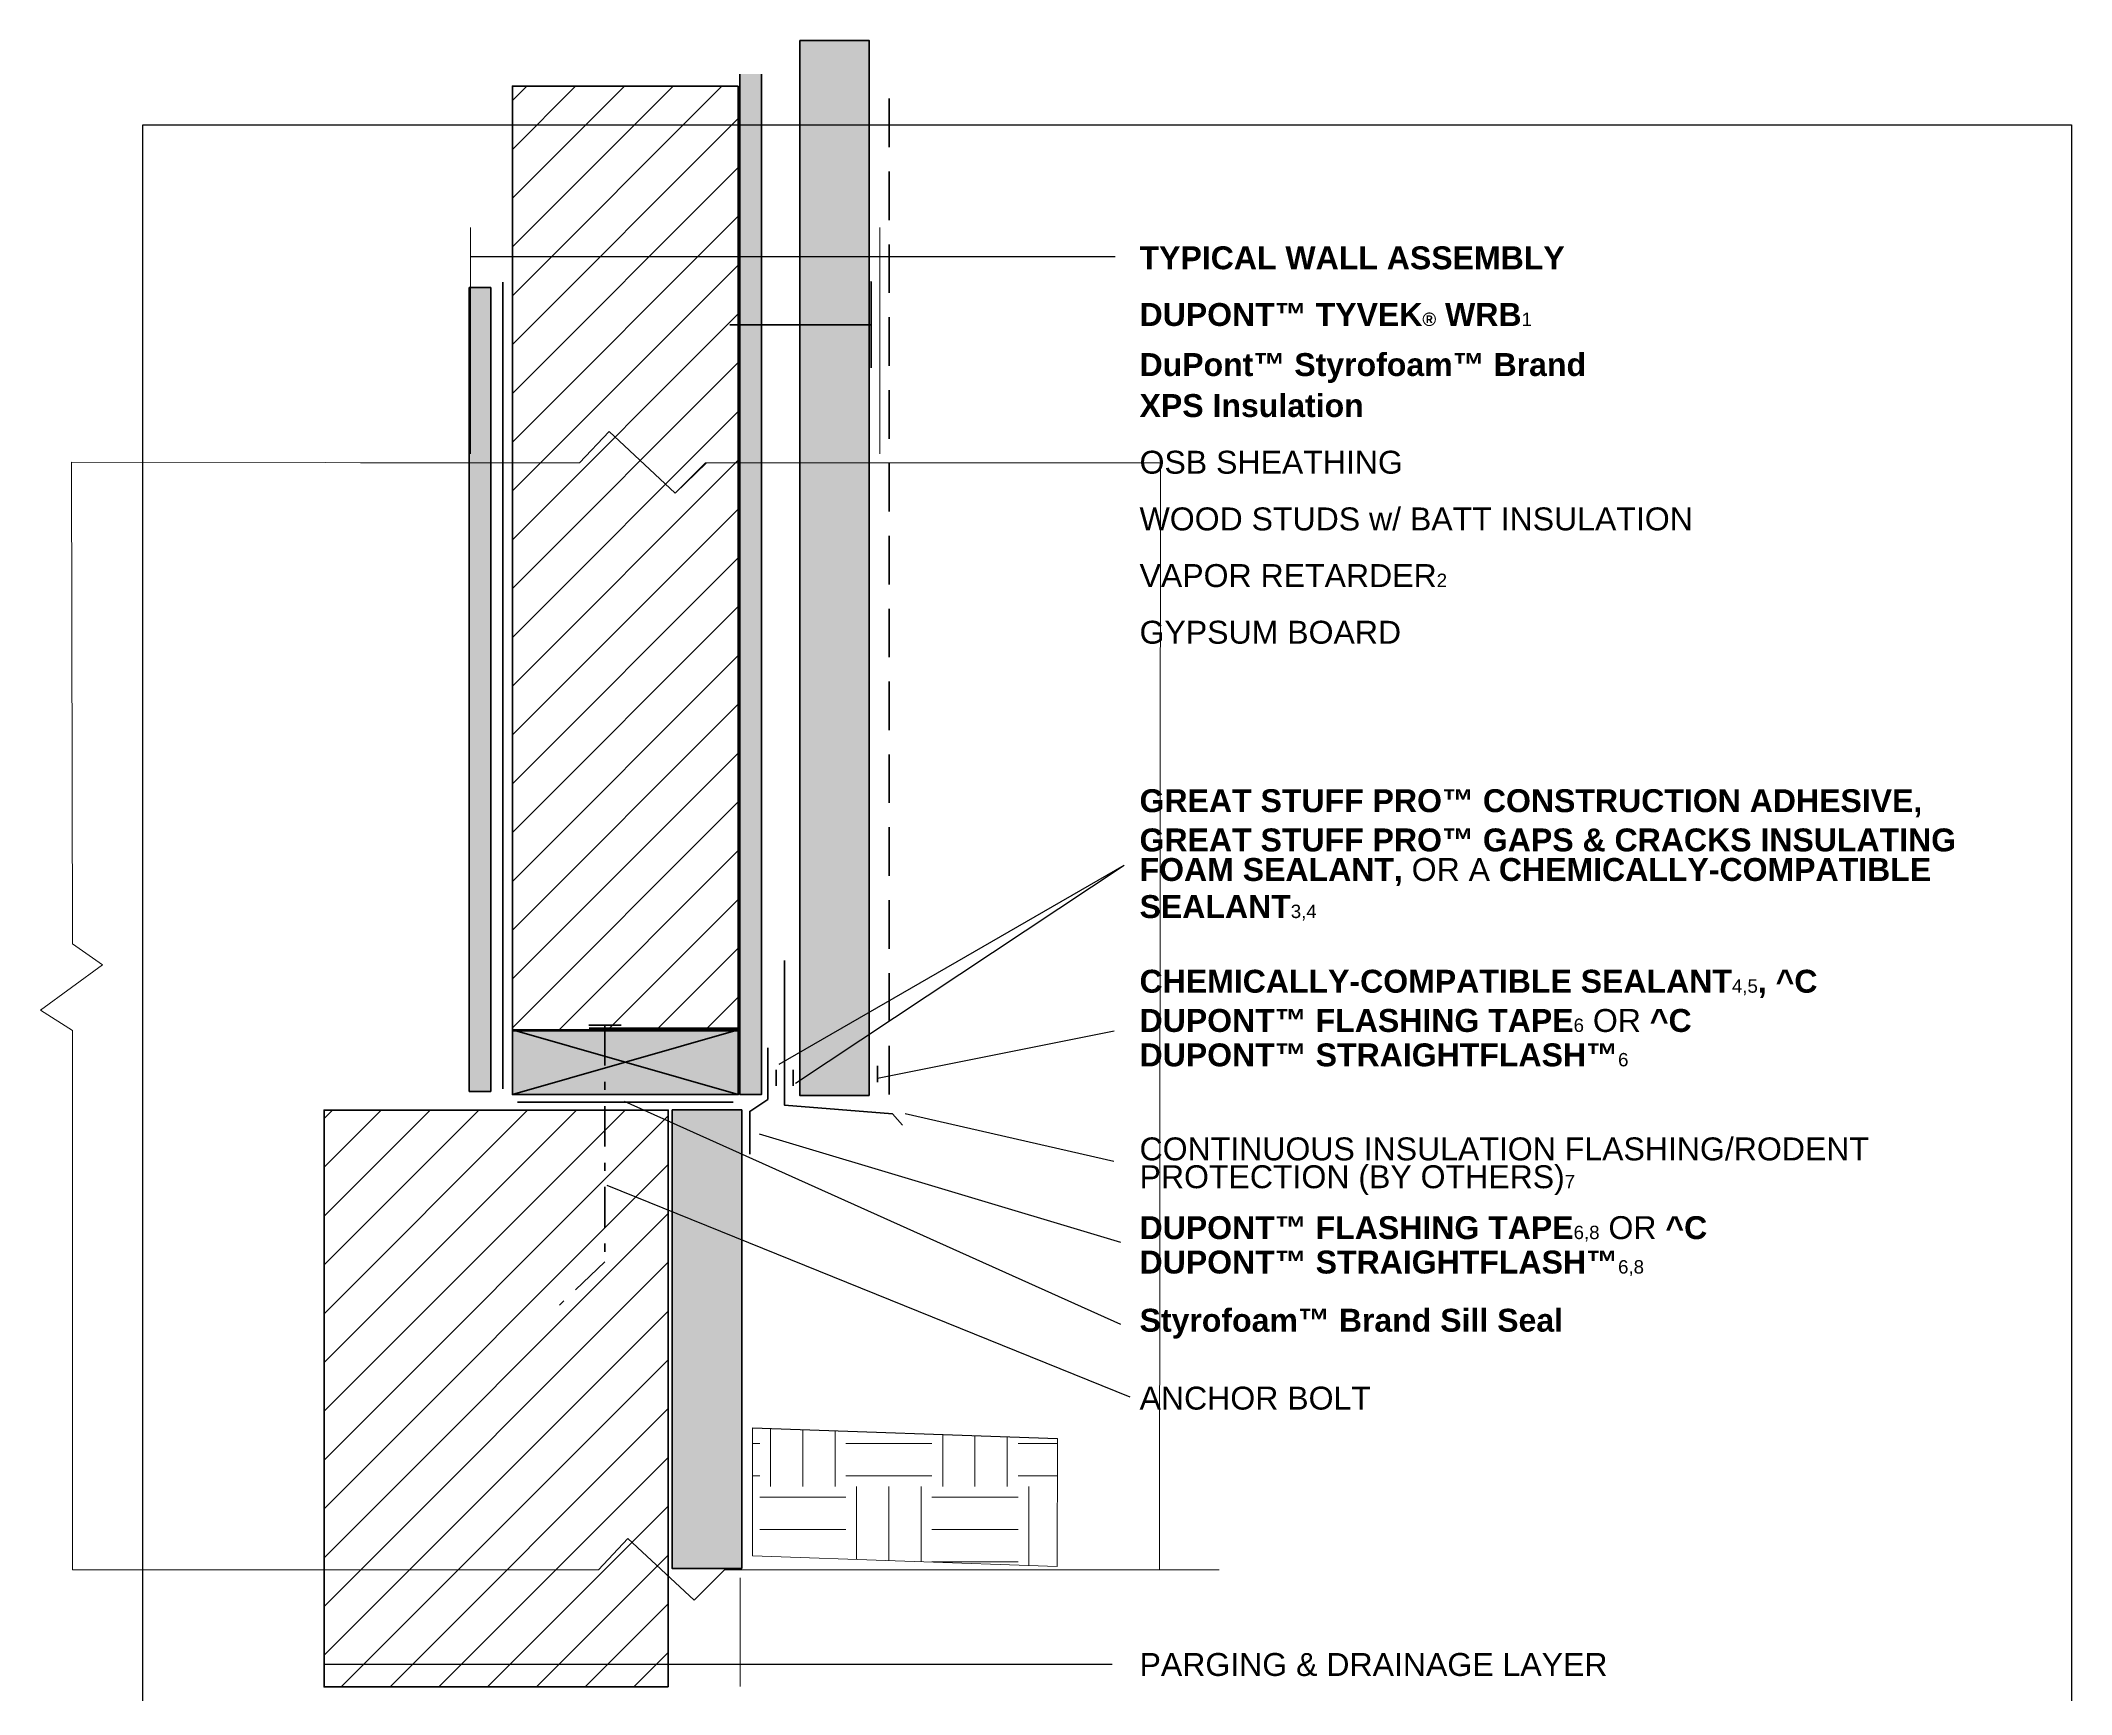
# Model space of a CAD drawing. Extents: x -3 to 604, y -763 to -5.
# Drawn here: x -3 to 585, y -484 to -5 of the extents above; entities that cross this region are included whole.
import ezdxf

# ---------------------------------------------------------------- set-up
doc = ezdxf.new("R2010")
doc.units = 0
doc.header["$MEASUREMENT"] = 0
doc.linetypes.add('AI-Linetype-0', pattern=[23.462049, 11.731025, -4.69241, 2.346205, -4.69241])
doc.linetypes.add('AI-Linetype-1', pattern=[21.115844, 14.077229, -7.038615])
for name, color, linetype, lineweight in [('background', 7, 'Continuous', 0), ('diagram', 7, 'Continuous', 0), ('lines and arrows', 7, 'Continuous', 0), ('text', 7, 'Continuous', 0)]:
    doc.layers.add(name, color=color, linetype=linetype, lineweight=lineweight)
pattern_1 = [(45, (0, 0), (-7.07107, 7.07107), [])]

# ---------------------------------------------------------------- blocks, each defined once
blk = doc.blocks.new('Block_9')
at = {"layer": 'diagram'}
blk.add_lwpolyline([(291.52, -409.75), (203.1, -406.65), (203.1, -443.74), (291.48, -446.83)], close=True, dxfattribs=at)
at = {"layer": 'diagram', "color": 18, "lineweight": 20, "true_color": 0x000000}
for points in [[(203.1, -411.2), (203.1, -411.2), (205.27, -411.2), (205.27, -411.2)], [(208.39, -423.67), (208.39, -423.67), (208.39, -406.85), (208.39, -406.85)], [(217.74, -423.67), (217.74, -423.67), (217.74, -407.17), (217.74, -407.17)], [(227.1, -423.67), (227.1, -423.67), (227.1, -407.49), (227.1, -407.49)], [(230.21, -411.2), (230.21, -411.2), (255.16, -411.2), (255.16, -411.2)], [(258.28, -423.67), (258.28, -423.67), (258.28, -408.58), (258.28, -408.58)], [(267.63, -423.67), (267.63, -423.67), (267.63, -408.91), (267.63, -408.91)], [(276.99, -423.67), (276.99, -423.67), (276.99, -409.24), (276.99, -409.24)], [(280.11, -411.2), (280.11, -411.2), (291.52, -411.2), (291.52, -411.2)], [(203.1, -420.55), (203.1, -420.55), (205.27, -420.55), (205.27, -420.55)], [(230.21, -420.55), (230.21, -420.55), (255.16, -420.55), (255.16, -420.55)], [(233.33, -444.8), (233.33, -444.8), (233.33, -423.67), (233.33, -423.67)], [(242.69, -445.12), (242.69, -445.12), (242.69, -423.67), (242.69, -423.67)], [(252.04, -445.45), (252.04, -445.45), (252.04, -423.67), (252.04, -423.67)], [(280.11, -420.55), (280.11, -420.55), (291.51, -420.55), (291.51, -420.55)], [(283.23, -446.53), (283.23, -446.53), (283.23, -423.67), (283.23, -423.67)], [(205.27, -426.79), (205.27, -426.79), (230.21, -426.79), (230.21, -426.79)], [(255.16, -426.79), (255.16, -426.79), (280.11, -426.79), (280.11, -426.79)], [(205.27, -436.14), (205.27, -436.14), (230.21, -436.14), (230.21, -436.14)], [(255.16, -436.14), (255.16, -436.14), (280.11, -436.14), (280.11, -436.14)], [(255.16, -445.5), (255.16, -445.5), (280.11, -445.5), (280.11, -445.5)]]:
    blk.add_open_spline(points, degree=3, dxfattribs=at)
blk = doc.blocks.new('Block_8')
at = {"layer": 'diagram', "true_color": 0xb9babe, "transparency": 33554687}
h = blk.add_hatch(color=9, dxfattribs=at)
h.dxf.hatch_style = 2
h.paths.add_polyline_path([(237, -310.36), (216.88, -310.36), (216.88, -4.66), (237, -4.66)])
at = {"layer": 'diagram', "true_color": 0xc2b59b, "transparency": 33554687}
h = blk.add_hatch(color=253, dxfattribs=at)
h.dxf.hatch_style = 2
h.paths.add_polyline_path([(205.74, -14.33), (205.74, -310.07), (199.5, -310.07), (199.5, -14.33)])
at = {"layer": 'diagram', "true_color": 0x000000, "transparency": 33554687}
h = blk.add_hatch(dxfattribs=at)
h.set_pattern_fill('_U', color=18, scale=10, angle=44.99999, style=2, pattern_type=0)
h.set_pattern_definition(pattern_1)
h.paths.add_polyline_path([(199.02, -17.85), (199.02, -291.62), (133.54, -291.62), (133.54, -17.85)])
at = {"layer": 'diagram', "true_color": 0xf1f2f2, "transparency": 33554687}
h = blk.add_hatch(color=7, dxfattribs=at)
h.dxf.hatch_style = 2
h.paths.add_polyline_path([(127.3, -309.18), (121.06, -309.18), (121.06, -76.22), (127.3, -76.22)])
at = {"layer": 'diagram', "true_color": 0xc2b59b, "transparency": 33554687}
h = blk.add_hatch(color=253, dxfattribs=at)
h.dxf.hatch_style = 2
h.paths.add_polyline_path([(199.02, -310.07), (133.54, -310.07), (133.54, -291.36), (199.02, -291.36)])
at = {"layer": 'diagram', "true_color": 0x000000, "transparency": 33554687}
h = blk.add_hatch(dxfattribs=at)
h.set_pattern_fill('_U', color=18, scale=10, angle=44.99999, style=2, pattern_type=0)
h.set_pattern_definition(pattern_1)
h.paths.add_polyline_path([(178.73, -481.74), (78.95, -481.74), (78.95, -314.58), (178.73, -314.58)])
at = {"layer": 'diagram', "true_color": 0xb9babe, "transparency": 33554687}
h = blk.add_hatch(color=9, dxfattribs=at)
h.dxf.hatch_style = 2
h.paths.add_polyline_path([(200.02, -447.44), (179.91, -447.44), (179.91, -314.52), (200.02, -314.52)])
at = {"layer": 'diagram', "color": 165, "linetype": 'AI-Linetype-1', "lineweight": 120, "true_color": 0x3e5aa8}
blk.add_line((242.77, -21.47), (242.77, -310.98), dxfattribs=at)
at = {"layer": 'diagram', "color": 113, "lineweight": 80, "true_color": 0x82ca9c}
blk.add_line((130.79, -308.42), (130.79, -74.69), dxfattribs=at)
at = {"layer": 'diagram', "color": 18, "lineweight": 40, "true_color": 0x000000}
for p, q in [((133.54, -291.36), (199.02, -310.07)), ((199.02, -291.36), (133.54, -310.07)), ((155.84, -290.83), (199.5, -290.83)), ((178.73, -337.57), (178.73, -470.11))]:
    blk.add_line(p, q, dxfattribs=at)
at = {"layer": 'diagram', "color": 43, "lineweight": 80, "true_color": 0xfbb042}
for p, q in [((210, -307.57), (210, -302.87)), ((214.92, -307.57), (214.92, -302.87))]:
    blk.add_line(p, q, dxfattribs=at)
at = {"layer": 'diagram', "color": 20, "lineweight": 80, "true_color": 0xf15a22}
blk.add_line((239.39, -306.46), (239.39, -301.76), dxfattribs=at)
at = {"layer": 'diagram', "color": 153, "lineweight": 80, "true_color": 0x7598c3}
blk.add_line((197.5, -312.32), (135.05, -312.32), dxfattribs=at)
at = {"layer": 'diagram', "color": 18, "lineweight": 30, "true_color": 0x000000}
blk.add_line((203.14, -406.66), (291.52, -409.74), dxfattribs=at)
at = {"layer": 'diagram', "color": 250, "lineweight": 40, "true_color": 0x231f20}
for points in [[(237, -310.36), (216.88, -310.36), (216.88, -4.66), (237, -4.66)], [(199.02, -17.85), (199.02, -291.62), (133.54, -291.62), (133.54, -17.85)], [(199.02, -310.07), (133.54, -310.07), (133.54, -291.36), (199.02, -291.36)], [(178.73, -481.74), (78.95, -481.74), (78.95, -314.58), (178.73, -314.58)], [(200.02, -447.44), (179.91, -447.44), (179.91, -314.52), (200.02, -314.52)]]:
    blk.add_lwpolyline(points, close=True, dxfattribs=at)
blk.add_lwpolyline([(205.74, -14.33), (205.74, -310.07), (199.5, -310.07), (199.5, -14.33)], dxfattribs=at)
at = {"layer": 'diagram', "color": 18, "lineweight": 40, "true_color": 0x000000}
blk.add_lwpolyline([(127.3, -309.18), (121.06, -309.18), (121.06, -76.22), (127.3, -76.22)], close=True, dxfattribs=at)
at = {"layer": 'diagram', "color": 250, "lineweight": 80, "true_color": 0x231f20}
blk.add_lwpolyline([(196.6, -87.02), (237.54, -87.02), (237.54, -74.55), (237.54, -99.5)], dxfattribs=at)
at = {"layer": 'diagram', "color": 252, "lineweight": 80, "true_color": 0x96989a}
blk.add_lwpolyline([(212.43, -271.22), (212.43, -313.17), (243.73, -315.69), (246.58, -318.96)], dxfattribs=at)
at = {"layer": 'diagram', "color": 18, "lineweight": 40, "true_color": 0x000000}
blk.add_lwpolyline([(133.54, -291.36), (133.54, -310.07), (199.02, -310.07), (199.02, -291.36)], dxfattribs=at)
at = {"layer": 'diagram', "color": 250, "linetype": 'AI-Linetype-0', "lineweight": 80, "true_color": 0x231f20}
blk.add_lwpolyline([(155.71, -289.94), (165.06, -289.94), (160.38, -289.94), (160.38, -358.54), (147.18, -371.13)], dxfattribs=at)
at = {"layer": 'diagram', "color": 217, "lineweight": 80, "true_color": 0x812990}
blk.add_lwpolyline([(207.57, -296.54), (207.57, -311.48), (202.34, -314.99), (202.34, -327.32)], dxfattribs=at)
at = {"layer": 'diagram'}
blk.add_blockref('Block_9', (0, 0), dxfattribs=at)
blk = doc.blocks.new('Block_7')
at = {"layer": 'diagram'}
blk.add_lwpolyline([(6.08, -447.78), (158.52, -447.78), (167.04, -438.7), (186.2, -456.63), (195.02, -447.78), (321.15, -447.78), (321.45, -126.99), (189.83, -126.99), (180.71, -135.81), (161.56, -117.89), (153.04, -126.99), (5.77, -126.85), (6.08, -266.36), (14.73, -272.45), (-3.19, -285.66), (6.08, -291.53)], close=True, dxfattribs=at)
blk.add_blockref('Block_8', (0, 0), dxfattribs=at)

msp = doc.modelspace()

# ---------------------------------------------------------------- linework, layer by layer
at = {"layer": 'background', "color": 250, "lineweight": 25, "true_color": 0x231f20}
msp.add_lwpolyline([(585.42, -762.78), (26.46, -762.78), (26.46, -29.1), (585.42, -29.1)], close=True, dxfattribs=at)
at = {"layer": 'lines and arrows', "color": 250, "lineweight": 20, "true_color": 0x231f20}
for p, q in [((121.39, -124.36), (121.39, -58.86)), ((240.09, -124.36), (240.09, -58.86)), ((78.95, -481.64), (78.95, -450.15)), ((199.54, -481.64), (199.54, -450.15))]:
    msp.add_line(p, q, dxfattribs=at)
at = {"layer": 'lines and arrows', "color": 250, "lineweight": 30, "true_color": 0x231f20}
for p, q in [((121.39, -67.18), (240.09, -67.18)), ((240.09, -67.18), (308.23, -67.18)), ((210.9, -301.31), (310.92, -243.62)), ((215.65, -306.8), (310.92, -243.62)), ((239.39, -305.38), (308, -291.62)), ((165.97, -312.02), (309.8, -376.63)), ((247.44, -315.53), (307.84, -329.4)), ((205.07, -321.44), (309.8, -352.82)), ((160.96, -336.31), (312.48, -397.67)), ((78.95, -475.17), (233.16, -475.17)), ((199.54, -475.17), (307.42, -475.17))]:
    msp.add_line(p, q, dxfattribs=at)
at = {"layer": 'lines and arrows', "color": 250, "lineweight": 20, "true_color": 0x231f20}
for points in [[(89.48, -126.99), (153.04, -126.99), (161.56, -117.89), (180.71, -135.81), (189.53, -126.99), (273.14, -126.99)], [(50.58, -447.81), (158.52, -447.81), (167.04, -438.7), (186.2, -456.63), (195.02, -447.81), (338.45, -447.81)]]:
    msp.add_lwpolyline(points, dxfattribs=at)
at = {"layer": 'lines and arrows', "color": 250, "lineweight": 30, "true_color": 0x231f20}
for points in [[(306.61, -249.88)], [(215.65, -307.45)], [(191.47, -312.88)], [(210.9, -318.56)], [(162.17, -337.47)], [(310.92, -337.87)], [(367.17, -352.13)], [(312.48, -393.26)]]:
    msp.add_lwpolyline(points, dxfattribs=at)
at = {"layer": 'lines and arrows', "color": 230, "lineweight": 30, "true_color": 0xec008c}
for points in [[(308.98, -249.88)], [(215.65, -280.77)]]:
    msp.add_lwpolyline(points, dxfattribs=at)

# ---------------------------------------------------------------- block references
at = {"layer": 'diagram'}
msp.add_blockref('Block_7', (0, 0), dxfattribs=at)

# ---------------------------------------------------------------- texts
at = {"layer": 'text', "char_height": 0.2, "attachment_point": 7}
for s, insert in [('\\C250;\\c2105123;\\FArial Bold|b1|i0|c1;\\H6.644453;\\W1.000000;TYPICAL WALL ASSEMBLY', (315.33, -71.01)), ('\\C165;\\c11033150;\\FArial Bold|b1|i0|c1;\\H6.644453;\\W1.000000;DUPONT™ TYVEK\\H3.873716;®\\H6.644453; WRB\\C250;\\c2105123;\\FArial|b0|i0|c1;\\H3.873716;1\\C165;\\c11033150;\\FArial Bold|b1|i0|c1;\\H6.644453; ', (315.33, -87.44)), ('\\C9;\\c12499641;\\FArial Bold|b1|i0|c1;\\H6.644453;\\W1.000000;DuPont™ Styrofoam™ Brand ', (315.33, -103.86)), ('\\C9;\\c12499641;\\FArial Bold|b1|i0|c1;\\H6.644453;\\W1.000000;XPS Insulation', (315.33, -113.83)), ('\\C250;\\c2105123;\\FArial|b0|i0|c1;\\H6.644453;\\W1.000000;OSB SHEATHING', (315.33, -130.25)), ('\\C250;\\c2105123;\\FArial|b0|i0|c1;\\H6.644453;\\W1.000000;WOOD STUDS w/ BATT INSULATION', (315.33, -146.68)), ('\\C250;\\c2105123;\\FArial|b0|i0|c1;\\H6.644453;\\W1.000000;VAPOR RETARDER\\H3.873716;2', (315.33, -163.1)), ('\\C250;\\c2105123;\\FArial|b0|i0|c1;\\H6.644453;\\W1.000000;GYPSUM BOARD', (315.33, -179.52)), ('\\C43;\\c4370683;\\FArial Bold|b1|i0|c1;\\H6.644453;\\W1.000000;GREAT STUFF PRO™ CONSTRUCTION ADHESIVE, ', (315.33, -229.74)), ('\\C43;\\c4370683;\\FArial Bold|b1|i0|c1;\\H6.644453;\\W1.000000;GREAT STUFF PRO™ GAPS & CRACKS INSULATING ', (315.33, -239.71)), ('\\C43;\\c4370683;\\FArial Bold|b1|i0|c1;\\H6.644453;\\W1.000000;FOAM SEALANT, \\C250;\\c2105123;\\FArial|b0|i0|c1;OR A \\C20;\\c2251505;\\FArial Bold|b1|i0|c1;CHEMICALLY-COMPATIBLE ', (315.33, -249.68)), ('\\C20;\\c2251505;\\FArial Bold|b1|i0|c1;\\H6.644453;\\W1.000000;SEALANT\\C250;\\c2105123;\\FArial|b0|i0|c1;\\H3.873716;3,4', (315.33, -259.65)), ('\\C20;\\c2251505;\\FArial Bold|b1|i0|c1;\\H6.644453;\\W1.000000;CHEMICALLY-COMPATIBLE SEALANT\\C250;\\c2105123;\\FArial|b0|i0|c1;\\H3.873716;4,5\\C20;\\c2251505;\\FArial Bold|b1|i0|c1;\\H6.644453;,\\C250;\\c2105123; ^C', (315.33, -282.06)), ('\\C217;\\c9447809;\\FArial Bold|b1|i0|c1;\\H6.644453;\\W1.000000;DUPONT™ FLASHING TAPE\\C250;\\c2105123;\\FArial|b0|i0|c1;\\H3.873716;6\\C240;\\c4339695;\\FArial Bold|b1|i0|c1;\\H6.644453; \\C250;\\c2105123;\\FArial|b0|i0|c1;OR\\C240;\\c4339695;\\FArial Bold|b1|i0|c1; ^C', (315.33, -292.03)), ('\\C17;\\c3155065;\\FArial Bold|b1|i0|c1;\\H6.644453;\\W1.000000;DUPONT™ STRAIGHTFLASH™\\C250;\\c2105123;\\FArial|b0|i0|c1;\\H3.873716;6', (315.33, -302)), ('\\C250;\\c2105123;\\FArial|b0|i0|c1;\\H6.644453;\\W1.000000;CONTINUOUS INSULATION\\FArial Bold|b1|i0|c1; \\FArial|b0|i0|c1;FLASHING/RODENT ', (315.33, -329.25)), ('\\C250;\\c2105123;\\FArial|b0|i0|c1;\\H6.644453;\\W1.000000;PROTECTION (BY OTHERS)\\H3.873716;7 ', (315.33, -339.22)), ('\\C217;\\c9447809;\\FArial Bold|b1|i0|c1;\\H6.644453;\\W1.000000;DUPONT™ FLASHING TAPE\\C250;\\c2105123;\\FArial|b0|i0|c1;\\H3.873716;6,8\\C240;\\c4339695;\\FArial Bold|b1|i0|c1;\\H6.644453; \\C250;\\c2105123;\\FArial|b0|i0|c1;OR\\C240;\\c4339695;\\FArial Bold|b1|i0|c1; ^C', (315.33, -352.69)), ('\\C17;\\c3155065;\\FArial Bold|b1|i0|c1;\\H6.644453;\\W1.000000;DUPONT™ STRAIGHTFLASH™\\C250;\\c2105123;\\FArial|b0|i0|c1;\\H3.873716;6,8', (315.33, -362.67)), ('\\C153;\\c12818549;\\FArial Bold|b1|i0|c1;\\H6.644453;\\W1.000000;Styrofoam™ Brand Sill Seal', (315.33, -380.81)), ('\\C250;\\c2105123;\\FArial|b0|i0|c1;\\H6.644453;\\W1.000000;ANCHOR BOLT', (315.34, -401.47)), ('\\C250;\\c2105123;\\FArial|b0|i0|c1;\\H6.644453;\\W1.000000;PARGING & DRAINAGE LAYER', (315.33, -478.66))]:
    msp.add_mtext(s, dxfattribs=dict(at, insert=insert))

doc.saveas('drawing.dxf')
